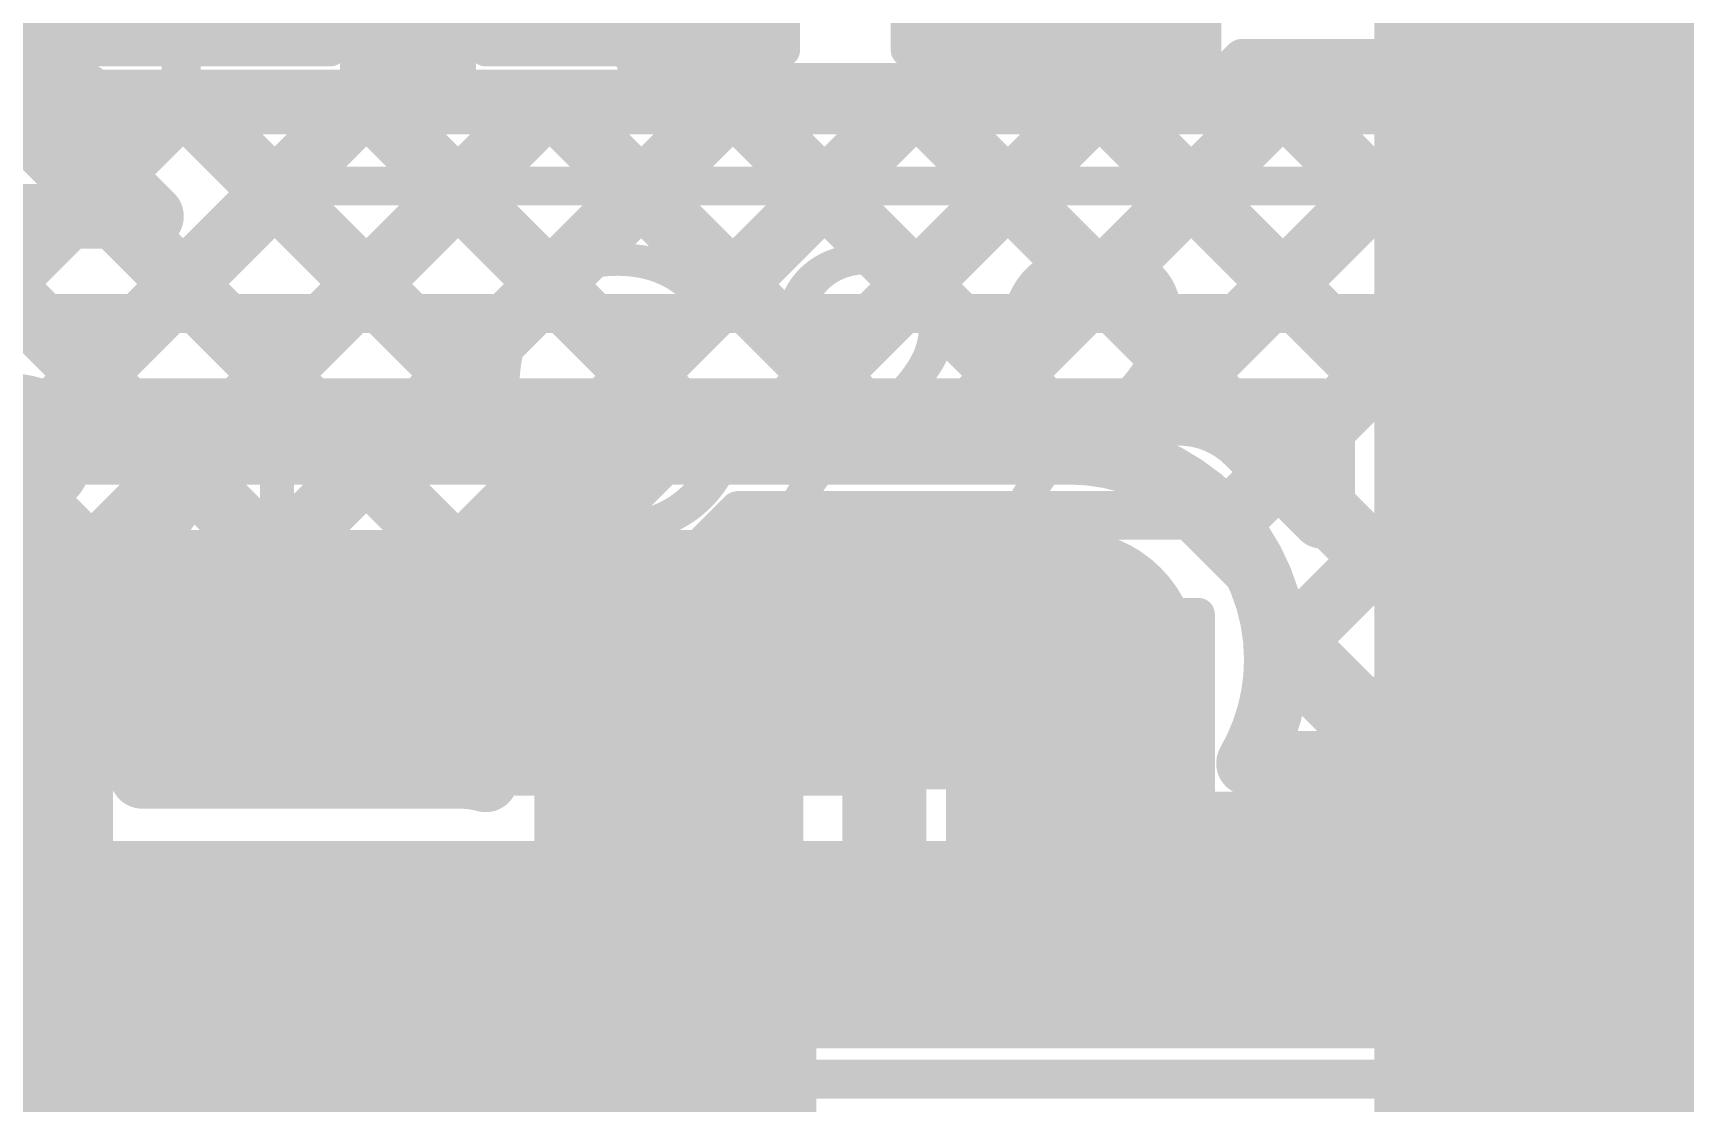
# Model space of a CAD drawing. Header units: millimetres. Extents: x -0.26 to 2.84, y -0.09 to 2.43.
# Drawn here: x 1.6022 to 1.8569, y 1.6427 to 1.8076 of the extents above; entities that cross this region are included whole.
import ezdxf

# ---------------------------------------------------------------- set-up
doc = ezdxf.new("R2010")
doc.units = ezdxf.units.MM
doc.header["$MEASUREMENT"] = 0
for name, color, linetype in [('BottomLayer', 5, 'Continuous'), ('BottomOverlay', 54, 'Continuous'), ('TopLayer', 1, 'Continuous'), ('TopOverlay', 2, 'Continuous'), ('TopPaste', 8, 'Continuous'), ('TopSolder', 216, 'Continuous'), ('ViaHoleLayer', 16, 'Continuous')]:
    doc.layers.add(name, color=color, linetype=linetype)
doc.styles.add('Arial', font='', dxfattribs={"height": 0.2})
doc.styles.get('Arial').set_extended_font_data('Arial')

# ---------------------------------------------------------------- blocks, each defined once
blk = doc.blocks.new('R__0603_27')
at = {"layer": 'TopLayer'}
for points in [[(-0.015, 0.0175), (-0.015, -0.0175), (-0.045, -0.0175), (-0.045, 0.0175)], [(0.045, 0.0175), (0.045, -0.0175), (0.015, -0.0175), (0.015, 0.0175)]]:
    blk.add_hatch(color=1, dxfattribs=at).paths.add_polyline_path(points)
at = {"layer": 'TopPaste'}
for points in [[(-0.015, 0.0175), (-0.015, -0.0175), (-0.045, -0.0175), (-0.045, 0.0175)], [(0.045, 0.0175), (0.045, -0.0175), (0.015, -0.0175), (0.015, 0.0175)]]:
    blk.add_hatch(color=8, dxfattribs=at).paths.add_polyline_path(points)
at = {"layer": 'TopSolder'}
for points in [[(-0.011, 0.0215), (-0.011, -0.0215), (-0.049, -0.0215), (-0.049, 0.0215)], [(0.049, 0.0215), (0.049, -0.0215), (0.011, -0.0215), (0.011, 0.0215)]]:
    blk.add_hatch(color=216, dxfattribs=at).paths.add_polyline_path(points)
at = {"layer": 'TopOverlay', "const_width": 0.005}
for points in [[(-0.048, 0.021), (0.048, 0.021)], [(-0.048, 0.021), (-0.048, -0.021)], [(0.048, 0.021), (0.048, -0.021)], [(-0.048, -0.021), (0.048, -0.021)]]:
    blk.add_lwpolyline(points, dxfattribs=at)
at = {"layer": 'TopOverlay', "const_width": 0.0025}
for points in [[(-0.04925, 0.021, 1), (-0.04675, 0.021, 1)], [(-0.04925, 0.021, 1), (-0.04675, 0.021, 1)], [(0.04675, 0.021, 1), (0.04925, 0.021, 1)], [(0.04675, 0.021, 1), (0.04925, 0.021, 1)], [(-0.04925, -0.021, 1), (-0.04675, -0.021, 1)], [(-0.04925, -0.021, 1), (-0.04675, -0.021, 1)], [(0.04675, -0.021, 1), (0.04925, -0.021, 1)], [(0.04675, -0.021, 1), (0.04925, -0.021, 1)]]:
    blk.add_lwpolyline(points, format="xyb", close=True, dxfattribs=at)
blk = doc.blocks.new('PCM1865DBTR_71')
at = {"layer": 'TopLayer'}
for points in [[(-0.14370075, 0.1240158), (-0.08464565, 0.1240158), (-0.08464565, 0.1122048), (-0.14370075, 0.1122048)], [(-0.14370075, 0.1043307), (-0.08464565, 0.1043307), (-0.08464565, 0.0925197), (-0.14370075, 0.0925197)], [(-0.14370075, 0.0846457), (-0.08464565, 0.0846457), (-0.08464565, 0.0728347), (-0.14370075, 0.0728347)], [(-0.14370075, 0.0649606), (-0.08464565, 0.0649606), (-0.08464565, 0.0531496), (-0.14370075, 0.0531496)], [(-0.14370075, 0.0452756), (-0.08464565, 0.0452756), (-0.08464565, 0.0334646), (-0.14370075, 0.0334646)], [(-0.14370075, 0.0255906), (-0.08464565, 0.0255906), (-0.08464565, 0.0137796), (-0.14370075, 0.0137796)], [(-0.14370075, 0.0059055), (-0.08464565, 0.0059055), (-0.08464565, -0.0059055), (-0.14370075, -0.0059055)], [(-0.14370075, -0.0137795), (-0.08464565, -0.0137795), (-0.08464565, -0.0255905), (-0.14370075, -0.0255905)], [(-0.14370075, -0.0334646), (-0.08464565, -0.0334646), (-0.08464565, -0.0452756), (-0.14370075, -0.0452756)]]:
    blk.add_hatch(color=1, dxfattribs=at).paths.add_polyline_path(points)
at = {"layer": 'TopPaste'}
for points in [[(-0.14370075, 0.1240158), (-0.08464565, 0.1240158), (-0.08464565, 0.1122048), (-0.14370075, 0.1122048)], [(-0.14370075, 0.1043307), (-0.08464565, 0.1043307), (-0.08464565, 0.0925197), (-0.14370075, 0.0925197)], [(-0.14370075, 0.0846457), (-0.08464565, 0.0846457), (-0.08464565, 0.0728347), (-0.14370075, 0.0728347)], [(-0.14370075, 0.0649606), (-0.08464565, 0.0649606), (-0.08464565, 0.0531496), (-0.14370075, 0.0531496)], [(-0.14370075, 0.0452756), (-0.08464565, 0.0452756), (-0.08464565, 0.0334646), (-0.14370075, 0.0334646)], [(-0.14370075, 0.0255906), (-0.08464565, 0.0255906), (-0.08464565, 0.0137796), (-0.14370075, 0.0137796)], [(-0.14370075, 0.0059055), (-0.08464565, 0.0059055), (-0.08464565, -0.0059055), (-0.14370075, -0.0059055)], [(-0.14370075, -0.0137795), (-0.08464565, -0.0137795), (-0.08464565, -0.0255905), (-0.14370075, -0.0255905)], [(-0.14370075, -0.0334646), (-0.08464565, -0.0334646), (-0.08464565, -0.0452756), (-0.14370075, -0.0452756)]]:
    blk.add_hatch(color=8, dxfattribs=at).paths.add_polyline_path(points)
at = {"layer": 'TopSolder'}
for points in [[(-0.14770075, 0.1280158), (-0.08064565, 0.1280158), (-0.08064565, 0.1082048), (-0.14770075, 0.1082048)], [(-0.14770075, 0.1083307), (-0.08064565, 0.1083307), (-0.08064565, 0.0885197), (-0.14770075, 0.0885197)], [(-0.14770075, 0.0886457), (-0.08064565, 0.0886457), (-0.08064565, 0.0688347), (-0.14770075, 0.0688347)], [(-0.14770075, 0.0689606), (-0.08064565, 0.0689606), (-0.08064565, 0.0491496), (-0.14770075, 0.0491496)], [(-0.14770075, 0.0492756), (-0.08064565, 0.0492756), (-0.08064565, 0.0294646), (-0.14770075, 0.0294646)], [(-0.14770075, 0.0295906), (-0.08064565, 0.0295906), (-0.08064565, 0.0097796), (-0.14770075, 0.0097796)], [(-0.14770075, 0.0099055), (-0.08064565, 0.0099055), (-0.08064565, -0.0099055), (-0.14770075, -0.0099055)], [(-0.14770075, -0.0097795), (-0.08064565, -0.0097795), (-0.08064565, -0.0295905), (-0.14770075, -0.0295905)], [(-0.14770075, -0.0294646), (-0.08064565, -0.0294646), (-0.08064565, -0.0492756), (-0.14770075, -0.0492756)]]:
    blk.add_hatch(color=216, dxfattribs=at).paths.add_polyline_path(points)
blk = doc.blocks.new('C__0603_120')
at = {"layer": 'TopLayer'}
for points in [[(-0.045, -0.0175), (-0.045, 0.0175), (-0.015, 0.0175), (-0.015, -0.0175)], [(0.015, -0.0175), (0.015, 0.0175), (0.045, 0.0175), (0.045, -0.0175)]]:
    blk.add_hatch(color=1, dxfattribs=at).paths.add_polyline_path(points)
at = {"layer": 'TopPaste'}
for points in [[(-0.045, -0.0175), (-0.045, 0.0175), (-0.015, 0.0175), (-0.015, -0.0175)], [(0.015, -0.0175), (0.015, 0.0175), (0.045, 0.0175), (0.045, -0.0175)]]:
    blk.add_hatch(color=8, dxfattribs=at).paths.add_polyline_path(points)
at = {"layer": 'TopSolder'}
for points in [[(-0.049, -0.0215), (-0.049, 0.0215), (-0.011, 0.0215), (-0.011, -0.0215)], [(0.011, -0.0215), (0.011, 0.0215), (0.049, 0.0215), (0.049, -0.0215)]]:
    blk.add_hatch(color=216, dxfattribs=at).paths.add_polyline_path(points)
at = {"layer": 'TopOverlay', "const_width": 0.005}
for points in [[(-0.016, 0.023), (-0.05, 0.023)], [(-0.05, -0.023), (-0.05, 0.023)], [(0.05, 0.023), (0.016, 0.023)], [(0.05, -0.023), (0.05, 0.023)], [(-0.016, -0.023), (-0.05, -0.023)], [(0.05, -0.023), (0.016, -0.023)]]:
    blk.add_lwpolyline(points, dxfattribs=at)
at = {"layer": 'TopOverlay', "const_width": 0.0025}
for points in [[(-0.05125, 0.023, 1), (-0.04875, 0.023, 1)], [(-0.05125, 0.023, 1), (-0.04875, 0.023, 1)], [(-0.01725, 0.023, 1), (-0.01475, 0.023, 1)], [(0.01475, 0.023, 1), (0.01725, 0.023, 1)], [(0.04875, 0.023, 1), (0.05125, 0.023, 1)], [(0.04875, 0.023, 1), (0.05125, 0.023, 1)], [(-0.05125, -0.023, 1), (-0.04875, -0.023, 1)], [(-0.05125, -0.023, 1), (-0.04875, -0.023, 1)], [(-0.01725, -0.023, 1), (-0.01475, -0.023, 1)], [(0.01475, -0.023, 1), (0.01725, -0.023, 1)], [(0.04875, -0.023, 1), (0.05125, -0.023, 1)], [(0.04875, -0.023, 1), (0.05125, -0.023, 1)]]:
    blk.add_lwpolyline(points, format="xyb", close=True, dxfattribs=at)
blk = doc.blocks.new('C__0603_128')
at = {"layer": 'TopLayer'}
for points in [[(-0.045, -0.0175), (-0.045, 0.0175), (-0.015, 0.0175), (-0.015, -0.0175)], [(0.015, -0.0175), (0.015, 0.0175), (0.045, 0.0175), (0.045, -0.0175)]]:
    blk.add_hatch(color=1, dxfattribs=at).paths.add_polyline_path(points)
at = {"layer": 'TopPaste'}
for points in [[(-0.045, -0.0175), (-0.045, 0.0175), (-0.015, 0.0175), (-0.015, -0.0175)], [(0.015, -0.0175), (0.015, 0.0175), (0.045, 0.0175), (0.045, -0.0175)]]:
    blk.add_hatch(color=8, dxfattribs=at).paths.add_polyline_path(points)
at = {"layer": 'TopSolder'}
for points in [[(-0.049, -0.0215), (-0.049, 0.0215), (-0.011, 0.0215), (-0.011, -0.0215)], [(0.011, -0.0215), (0.011, 0.0215), (0.049, 0.0215), (0.049, -0.0215)]]:
    blk.add_hatch(color=216, dxfattribs=at).paths.add_polyline_path(points)
at = {"layer": 'TopOverlay', "const_width": 0.005}
for points in [[(-0.05, 0.023), (-0.05, -0.023)], [(-0.05, 0.023), (-0.016, 0.023)], [(0.016, 0.023), (0.05, 0.023)], [(0.05, 0.023), (0.05, -0.023)], [(-0.05, -0.023), (-0.016, -0.023)], [(0.016, -0.023), (0.05, -0.023)]]:
    blk.add_lwpolyline(points, dxfattribs=at)
at = {"layer": 'TopOverlay', "const_width": 0.0025}
for points in [[(-0.05125, 0.023, 1), (-0.04875, 0.023, 1)], [(-0.05125, 0.023, 1), (-0.04875, 0.023, 1)], [(-0.01725, 0.023, 1), (-0.01475, 0.023, 1)], [(0.01475, 0.023, 1), (0.01725, 0.023, 1)], [(0.04875, 0.023, 1), (0.05125, 0.023, 1)], [(0.04875, 0.023, 1), (0.05125, 0.023, 1)], [(-0.05125, -0.023, 1), (-0.04875, -0.023, 1)], [(-0.05125, -0.023, 1), (-0.04875, -0.023, 1)], [(-0.01725, -0.023, 1), (-0.01475, -0.023, 1)], [(0.01475, -0.023, 1), (0.01725, -0.023, 1)], [(0.04875, -0.023, 1), (0.05125, -0.023, 1)], [(0.04875, -0.023, 1), (0.05125, -0.023, 1)]]:
    blk.add_lwpolyline(points, format="xyb", close=True, dxfattribs=at)
blk = doc.blocks.new('C__0603_129')
at = {"layer": 'TopLayer'}
for points in [[(-0.045, -0.0175), (-0.045, 0.0175), (-0.015, 0.0175), (-0.015, -0.0175)], [(0.015, -0.0175), (0.015, 0.0175), (0.045, 0.0175), (0.045, -0.0175)]]:
    blk.add_hatch(color=1, dxfattribs=at).paths.add_polyline_path(points)
at = {"layer": 'TopPaste'}
for points in [[(-0.045, -0.0175), (-0.045, 0.0175), (-0.015, 0.0175), (-0.015, -0.0175)], [(0.015, -0.0175), (0.015, 0.0175), (0.045, 0.0175), (0.045, -0.0175)]]:
    blk.add_hatch(color=8, dxfattribs=at).paths.add_polyline_path(points)
at = {"layer": 'TopSolder'}
for points in [[(-0.049, -0.0215), (-0.049, 0.0215), (-0.011, 0.0215), (-0.011, -0.0215)], [(0.011, -0.0215), (0.011, 0.0215), (0.049, 0.0215), (0.049, -0.0215)]]:
    blk.add_hatch(color=216, dxfattribs=at).paths.add_polyline_path(points)
at = {"layer": 'TopOverlay', "const_width": 0.005}
for points in [[(-0.05, 0.023), (-0.05, -0.023)], [(-0.05, 0.023), (-0.016, 0.023)], [(0.016, 0.023), (0.05, 0.023)], [(0.05, 0.023), (0.05, -0.023)], [(-0.05, -0.023), (-0.016, -0.023)], [(0.016, -0.023), (0.05, -0.023)]]:
    blk.add_lwpolyline(points, dxfattribs=at)
at = {"layer": 'TopOverlay', "const_width": 0.0025}
for points in [[(-0.05125, 0.023, 1), (-0.04875, 0.023, 1)], [(-0.05125, 0.023, 1), (-0.04875, 0.023, 1)], [(-0.01725, 0.023, 1), (-0.01475, 0.023, 1)], [(0.01475, 0.023, 1), (0.01725, 0.023, 1)], [(0.04875, 0.023, 1), (0.05125, 0.023, 1)], [(0.04875, 0.023, 1), (0.05125, 0.023, 1)], [(-0.05125, -0.023, 1), (-0.04875, -0.023, 1)], [(-0.05125, -0.023, 1), (-0.04875, -0.023, 1)], [(-0.01725, -0.023, 1), (-0.01475, -0.023, 1)], [(0.01475, -0.023, 1), (0.01725, -0.023, 1)], [(0.04875, -0.023, 1), (0.05125, -0.023, 1)], [(0.04875, -0.023, 1), (0.05125, -0.023, 1)]]:
    blk.add_lwpolyline(points, format="xyb", close=True, dxfattribs=at)
blk = doc.blocks.new('C__0603_130')
at = {"layer": 'TopLayer'}
for points in [[(-0.045, -0.0175), (-0.045, 0.0175), (-0.015, 0.0175), (-0.015, -0.0175)], [(0.015, -0.0175), (0.015, 0.0175), (0.045, 0.0175), (0.045, -0.0175)]]:
    blk.add_hatch(color=1, dxfattribs=at).paths.add_polyline_path(points)
at = {"layer": 'TopPaste'}
for points in [[(-0.045, -0.0175), (-0.045, 0.0175), (-0.015, 0.0175), (-0.015, -0.0175)], [(0.015, -0.0175), (0.015, 0.0175), (0.045, 0.0175), (0.045, -0.0175)]]:
    blk.add_hatch(color=8, dxfattribs=at).paths.add_polyline_path(points)
at = {"layer": 'TopSolder'}
for points in [[(-0.049, -0.0215), (-0.049, 0.0215), (-0.011, 0.0215), (-0.011, -0.0215)], [(0.011, -0.0215), (0.011, 0.0215), (0.049, 0.0215), (0.049, -0.0215)]]:
    blk.add_hatch(color=216, dxfattribs=at).paths.add_polyline_path(points)
at = {"layer": 'TopOverlay', "const_width": 0.005}
for points in [[(-0.05, 0.023), (-0.05, -0.023)], [(-0.05, 0.023), (-0.016, 0.023)], [(0.016, 0.023), (0.05, 0.023)], [(0.05, 0.023), (0.05, -0.023)], [(-0.05, -0.023), (-0.016, -0.023)], [(0.016, -0.023), (0.05, -0.023)]]:
    blk.add_lwpolyline(points, dxfattribs=at)
at = {"layer": 'TopOverlay', "const_width": 0.0025}
for points in [[(-0.05125, 0.023, 1), (-0.04875, 0.023, 1)], [(-0.05125, 0.023, 1), (-0.04875, 0.023, 1)], [(-0.01725, 0.023, 1), (-0.01475, 0.023, 1)], [(0.01475, 0.023, 1), (0.01725, 0.023, 1)], [(0.04875, 0.023, 1), (0.05125, 0.023, 1)], [(0.04875, 0.023, 1), (0.05125, 0.023, 1)], [(-0.05125, -0.023, 1), (-0.04875, -0.023, 1)], [(-0.05125, -0.023, 1), (-0.04875, -0.023, 1)], [(-0.01725, -0.023, 1), (-0.01475, -0.023, 1)], [(0.01475, -0.023, 1), (0.01725, -0.023, 1)], [(0.04875, -0.023, 1), (0.05125, -0.023, 1)], [(0.04875, -0.023, 1), (0.05125, -0.023, 1)]]:
    blk.add_lwpolyline(points, format="xyb", close=True, dxfattribs=at)
blk = doc.blocks.new('C__0603_132')
at = {"layer": 'TopLayer'}
for points in [[(-0.045, -0.0175), (-0.045, 0.0175), (-0.015, 0.0175), (-0.015, -0.0175)], [(0.015, -0.0175), (0.015, 0.0175), (0.045, 0.0175), (0.045, -0.0175)]]:
    blk.add_hatch(color=1, dxfattribs=at).paths.add_polyline_path(points)
at = {"layer": 'TopPaste'}
for points in [[(-0.045, -0.0175), (-0.045, 0.0175), (-0.015, 0.0175), (-0.015, -0.0175)], [(0.015, -0.0175), (0.015, 0.0175), (0.045, 0.0175), (0.045, -0.0175)]]:
    blk.add_hatch(color=8, dxfattribs=at).paths.add_polyline_path(points)
at = {"layer": 'TopSolder'}
for points in [[(-0.049, -0.0215), (-0.049, 0.0215), (-0.011, 0.0215), (-0.011, -0.0215)], [(0.011, -0.0215), (0.011, 0.0215), (0.049, 0.0215), (0.049, -0.0215)]]:
    blk.add_hatch(color=216, dxfattribs=at).paths.add_polyline_path(points)
at = {"layer": 'TopOverlay', "const_width": 0.005}
for points in [[(-0.05, 0.023), (-0.016, 0.023)], [(-0.05, -0.023), (-0.05, 0.023)], [(0.016, 0.023), (0.05, 0.023)], [(0.05, -0.023), (0.05, 0.023)], [(-0.05, -0.023), (-0.016, -0.023)], [(0.016, -0.023), (0.05, -0.023)]]:
    blk.add_lwpolyline(points, dxfattribs=at)
at = {"layer": 'TopOverlay', "const_width": 0.0025}
for points in [[(-0.05125, 0.023, 1), (-0.04875, 0.023, 1)], [(-0.05125, 0.023, 1), (-0.04875, 0.023, 1)], [(-0.01725, 0.023, 1), (-0.01475, 0.023, 1)], [(0.01475, 0.023, 1), (0.01725, 0.023, 1)], [(0.04875, 0.023, 1), (0.05125, 0.023, 1)], [(0.04875, 0.023, 1), (0.05125, 0.023, 1)], [(-0.05125, -0.023, 1), (-0.04875, -0.023, 1)], [(-0.05125, -0.023, 1), (-0.04875, -0.023, 1)], [(-0.01725, -0.023, 1), (-0.01475, -0.023, 1)], [(0.01475, -0.023, 1), (0.01725, -0.023, 1)], [(0.04875, -0.023, 1), (0.05125, -0.023, 1)], [(0.04875, -0.023, 1), (0.05125, -0.023, 1)]]:
    blk.add_lwpolyline(points, format="xyb", close=True, dxfattribs=at)

msp = doc.modelspace()

# ---------------------------------------------------------------- hatches: boundary and pattern name
at = {"layer": 'BottomLayer'}
h = msp.add_hatch(color=5, dxfattribs=at)
edge = h.paths.add_edge_path()
edge.add_arc((1.7619999, 1.711), 0.0088582, 0, 360)
for points in [[(1.3409999, 1.538), (1.7229999, 1.538), (1.7229999, 1.683), (1.3409999, 1.683)], [(1.6839999, 1.651), (1.9489999, 1.651), (1.9489999, 1.683), (1.6839999, 1.683)]]:
    msp.add_hatch(color=5, dxfattribs=at).paths.add_polyline_path(points)
at = {"layer": 'TopLayer'}
for points in [[(1.7469999, 1.703), (1.7769999, 1.703), (1.7769999, 1.721), (1.7469999, 1.721)], [(1.4919999, 1.6509291), (1.6069999, 1.6509291), (1.6069999, 1.6999291), (1.4919999, 1.6999291)]]:
    msp.add_hatch(color=1, dxfattribs=at).paths.add_polyline_path(points)
h = msp.add_hatch(color=1, dxfattribs=at)
edge = h.paths.add_edge_path()
edge.add_arc((1.7619999, 1.711), 0.0088582, 0, 360)
at = {"layer": 'ViaHoleLayer'}
h = msp.add_hatch(color=16, dxfattribs=at)
edge = h.paths.add_edge_path()
edge.add_arc((1.7619999, 1.711), 0.0059055, 0, 360)

# ---------------------------------------------------------------- linework, layer by layer
at = {"layer": 'BottomLayer'}
for points, const_width in [([(1.2338811, 1.797), (1.9187868, 1.797)], 0.01), ([(1.5689212, 1.797), (1.6229212, 1.743)], 0.01), ([(1.5710906, 1.743), (1.6250906, 1.797)], 0.01), ([(1.5972055, 1.797), (1.6512055, 1.743)], 0.01), ([(1.5993749, 1.743), (1.6533749, 1.797)], 0.01), ([(1.6254898, 1.797), (1.6794898, 1.743)], 0.01), ([(1.6276592, 1.743), (1.6816592, 1.797)], 0.01), ([(1.6537741, 1.797), (1.7077741, 1.743)], 0.01), ([(1.6559435, 1.743), (1.7099435, 1.797)], 0.01), ([(1.6820584, 1.797), (1.7360584, 1.743)], 0.01), ([(1.6842278, 1.743), (1.7382278, 1.797)], 0.01), ([(1.7103427, 1.797), (1.7644355, 1.7429072)], 0.01), ([(1.7125121, 1.743), (1.7665121, 1.797)], 0.01), ([(1.738627, 1.797), (1.840627, 1.695)], 0.01), ([(1.7407964, 1.743), (1.7947964, 1.797)], 0.01), ([(1.7669113, 1.797), (1.8619999, 1.7019114)], 0.01), ([(1.7684283, 1.7423476), (1.8230807, 1.797)], 0.01), ([(1.7684283, 1.7423476), (1.8230807, 1.797)], 0.01), ([(1.7862472, 1.7318822), (1.851365, 1.797)], 0.01), ([(1.793998, 1.7113487), (1.8796493, 1.797)], 0.01), ([(1.7951956, 1.797), (1.8724999, 1.7196957)], 0.01), ([(1.8234799, 1.797), (1.8724999, 1.74798)], 0.01), ([(1.8517642, 1.797), (1.8847642, 1.764)], 0.01), ([(1.8059336, 1.695), (1.8724999, 1.7615663)], 0.01), ([(1.3014315, 1.743), (1.7619999, 1.743)], 0.01), ([(1.8342179, 1.695), (1.8724999, 1.733282)], 0.01), ([(1.3014315, 1.711), (1.7619999, 1.711)], 0.04), ([(1.7939071, 1.7134356), (1.8123427, 1.695)], 0.01), ([(1.7897127, 1.695), (1.8619999, 1.695)], 0.01)]:
    msp.add_lwpolyline(points, dxfattribs=dict(at, const_width=const_width))
for points, const_width in [([(1.5947055, 1.797, 1), (1.5997055, 1.797, 1)], 0.005), ([(1.6225906, 1.797, 1), (1.6275906, 1.797, 1)], 0.005), ([(1.6229898, 1.797, 1), (1.6279898, 1.797, 1)], 0.005), ([(1.6508749, 1.797, 1), (1.6558749, 1.797, 1)], 0.005), ([(1.6512741, 1.797, 1), (1.6562741, 1.797, 1)], 0.005), ([(1.6791592, 1.797, 1), (1.6841592, 1.797, 1)], 0.005), ([(1.6795584, 1.797, 1), (1.6845584, 1.797, 1)], 0.005), ([(1.7074435, 1.797, 1), (1.7124435, 1.797, 1)], 0.005), ([(1.7078427, 1.797, 1), (1.7128427, 1.797, 1)], 0.005), ([(1.7357278, 1.797, 1), (1.7407278, 1.797, 1)], 0.005), ([(1.736127, 1.797, 1), (1.741127, 1.797, 1)], 0.005), ([(1.7640121, 1.797, 1), (1.7690121, 1.797, 1)], 0.005), ([(1.7644113, 1.797, 1), (1.7694113, 1.797, 1)], 0.005), ([(1.7922964, 1.797, 1), (1.7972964, 1.797, 1)], 0.005), ([(1.7926956, 1.797, 1), (1.7976956, 1.797, 1)], 0.005), ([(1.8205807, 1.797, 1), (1.8255807, 1.797, 1)], 0.005), ([(1.8205807, 1.797, 1), (1.8255807, 1.797, 1)], 0.005), ([(1.8209799, 1.797, 1), (1.8259799, 1.797, 1)], 0.005), ([(1.848865, 1.797, 1), (1.853865, 1.797, 1)], 0.005), ([(1.8492642, 1.797, 1), (1.8542642, 1.797, 1)], 0.005), ([(1.5968749, 1.743, 1), (1.6018749, 1.743, 1)], 0.005), ([(1.6204212, 1.743, 1), (1.6254212, 1.743, 1)], 0.005), ([(1.6251592, 1.743, 1), (1.6301592, 1.743, 1)], 0.005), ([(1.6487055, 1.743, 1), (1.6537055, 1.743, 1)], 0.005), ([(1.6534435, 1.743, 1), (1.6584435, 1.743, 1)], 0.005), ([(1.6769898, 1.743, 1), (1.6819898, 1.743, 1)], 0.005), ([(1.6817278, 1.743, 1), (1.6867278, 1.743, 1)], 0.005), ([(1.7052741, 1.743, 1), (1.7102741, 1.743, 1)], 0.005), ([(1.7100121, 1.743, 1), (1.7150121, 1.743, 1)], 0.005), ([(1.7335584, 1.743, 1), (1.7385584, 1.743, 1)], 0.005), ([(1.7382964, 1.743, 1), (1.7432964, 1.743, 1)], 0.005), ([(1.7594999, 1.743, 1), (1.7644999, 1.743, 1)], 0.005), ([(1.7594999, 1.743, 1), (1.7644999, 1.743, 1)], 0.005), ([(1.7619355, 1.7429072, 1), (1.7669355, 1.7429072, 1)], 0.005), ([(1.7659283, 1.7423476, 1), (1.7709283, 1.7423476, 1)], 0.005), ([(1.7659283, 1.7423476, 1), (1.7709283, 1.7423476, 1)], 0.005), ([(1.7837472, 1.7318822, 1), (1.7887472, 1.7318822, 1)], 0.005), ([(1.7519999, 1.711, 1), (1.7719999, 1.711, 1)], 0.02), ([(1.7914071, 1.7134356, 1), (1.7964071, 1.7134356, 1)], 0.005), ([(1.791498, 1.7113487, 1), (1.796498, 1.7113487, 1)], 0.005), ([(1.7914999, 1.711, 1), (1.7964999, 1.711, 1)], 0.005), ([(1.7914999, 1.711, 1), (1.7964999, 1.711, 1)], 0.005), ([(1.7872127, 1.695, 1), (1.7922127, 1.695, 1)], 0.005), ([(1.7872127, 1.695, 1), (1.7922127, 1.695, 1)], 0.005), ([(1.8034336, 1.695, 1), (1.8084336, 1.695, 1)], 0.005), ([(1.8098427, 1.695, 1), (1.8148427, 1.695, 1)], 0.005), ([(1.8317179, 1.695, 1), (1.8367179, 1.695, 1)], 0.005), ([(1.838127, 1.695, 1), (1.843127, 1.695, 1)], 0.005)]:
    msp.add_lwpolyline(points, format="xyb", close=True, dxfattribs=dict(at, const_width=const_width))
at = {"layer": 'BottomLayer', "const_width": 0.01}
for points in [[(1.7619999, 1.743, -0.4142135623730951), (1.7939999, 1.711)], [(1.7939999, 1.711, -0.1316524975873961), (1.7897127, 1.695)]]:
    msp.add_lwpolyline(points, format="xyb", dxfattribs=at)
at = {"layer": 'TopLayer'}
for points, const_width in [([(1.398, 1.9113526), (1.5974235, 1.7119291)], 0.01), ([(1.6544999, 1.7990534), (1.6544999, 1.852)], 0.01), ([(1.6654999, 1.7990534), (1.6654999, 1.852)], 0.01), ([(1.6249999, 1.796), (1.6249999, 1.825)], 0.006), ([(1.6949999, 1.8035148), (1.6949999, 1.825)], 0.006), ([(1.6554283, 1.7990534), (1.6654999, 1.809125)], 0.01), ([(1.6949999, 1.8035148), (1.6985147, 1.8)], 0.006), ([(1.7849999, 1.8), (1.7887384, 1.8037385)], 0.006), ([(1.7887384, 1.8037385), (1.8426574, 1.8037385)], 0.006), ([(1.6544999, 1.7990534), (1.6654999, 1.7990534)], 0.01), ([(1.5791747, 1.7793684), (1.5978063, 1.798)], 0.01), ([(1.5954999, 1.798), (1.6099999, 1.798)], 0.01), ([(1.5962055, 1.798), (1.6148371, 1.7793684)], 0.01), ([(1.6985147, 1.8), (1.7849999, 1.8)], 0.006), ([(1.6249999, 1.796), (1.6369465, 1.7840534)], 0.006), ([(1.607459, 1.7793684), (1.6139484, 1.7858578)], 0.01), ([(1.6143993, 1.7853874), (1.6204183, 1.7793684)], 0.01), ([(1.6369465, 1.7840534), (1.8426574, 1.7840534)], 0.006), ([(1.5758447, 1.7793684), (1.6204183, 1.7793684)], 0.01), ([(1.5696315, 1.7643684), (1.8426574, 1.7643684)], 0.006), ([(1.568304, 1.7119291), (1.6057433, 1.7493684)], 0.01), ([(1.5696315, 1.7493684), (1.8011298, 1.7493684)], 0.01), ([(1.5882685, 1.7493684), (1.6446369, 1.693)], 0.01), ([(1.5965883, 1.7119291), (1.6340276, 1.7493684)], 0.01), ([(1.6165528, 1.7493684), (1.6719999, 1.6939213)], 0.01), ([(1.6189999, 1.7060564), (1.6623119, 1.7493684)], 0.01), ([(1.6342278, 1.693), (1.6905962, 1.7493684)], 0.01), ([(1.6448371, 1.7493684), (1.6719999, 1.7222056)], 0.01), ([(1.6731214, 1.7493684), (1.6893807, 1.7331091)], 0.01), ([(1.7014057, 1.7493684), (1.7036807, 1.7470934)], 0.01), ([(1.7110007, 1.7490008), (1.7789993, 1.7490008)], 0.01), ([(1.7862586, 1.7493684), (1.8011298, 1.7344972)], 0.01), ([(1.7942891, 1.7399241), (1.8011298, 1.7467648)], 0.01), ([(1.8011298, 1.7429038), (1.8011298, 1.7464629)], 0.01), ([(1.6913993, 1.7356126), (1.7003881, 1.7446014)], 0.01), ([(1.7896119, 1.7446014), (1.8011298, 1.7330835)], 0.01), ([(1.8011298, 1.7330835), (1.8011298, 1.7429038)], 0.01), ([(1.8011298, 1.7330835), (1.8011298, 1.7429038)], 0.01), ([(1.7019999, 1.725), (1.7110007, 1.7340008)], 0.006), ([(1.7110007, 1.7340008), (1.7789993, 1.7340008)], 0.006), ([(1.7789993, 1.7340008), (1.8076446, 1.7053555)], 0.006), ([(1.6719999, 1.6924568), (1.6719999, 1.7275)], 0.01), ([(1.6719999, 1.7275), (1.6872097, 1.7275)], 0.01), ([(1.8426574, 1.7249983), (1.9329982, 1.7249983)], 0.01), ([(1.7019999, 1.695), (1.7019999, 1.725)], 0.006), ([(1.7319999, 1.6809432), (1.7319999, 1.7190008)], 0.01), ([(1.7319999, 1.7187742), (1.7349999, 1.7157742)], 0.01), ([(1.7349999, 1.691), (1.7349999, 1.7190008)], 0.01), ([(1.7349999, 1.691), (1.7349999, 1.7190008)], 0.01), ([(1.4830331, 1.7119291), (1.6189999, 1.7119291)], 0.01), ([(1.6189999, 1.693), (1.6189999, 1.7119291)], 0.01), ([(1.7319999, 1.7059192), (1.7349999, 1.7089192)], 0.01), ([(1.7319999, 1.7059192), (1.7349999, 1.7089192)], 0.01), ([(1.8426574, 1.7053133), (1.909946, 1.7053133)], 0.01), ([(1.6625121, 1.693), (1.6719999, 1.7024878)], 0.01), ([(1.8076446, 1.7053555), (1.8426152, 1.7053555)], 0.006), ([(1.8426152, 1.7053555), (1.8426574, 1.7053133)], 0.006), ([(1.6769999, 1.695), (1.7019999, 1.695)], 0.01), ([(1.7019999, 1.695), (1.7269999, 1.695)], 0.01), ([(1.7619999, 1.695), (1.7713717, 1.6856282)], 0.01), ([(1.6189999, 1.693), (1.6679999, 1.693)], 0.01), ([(1.7319999, 1.6904899), (1.7349999, 1.6874899)], 0.01), ([(1.7349999, 1.6809432), (1.7349999, 1.691)], 0.01), ([(1.7713717, 1.6856282), (1.8426574, 1.6856282)], 0.01), ([(1.8426574, 1.6856282), (1.8933718, 1.6856282)], 0.01), ([(1.5918306, 1.6706282), (1.5992024, 1.678)], 0.006), ([(1.5992024, 1.678), (1.6679999, 1.678)], 0.006), ([(1.6679999, 1.678), (1.6800567, 1.6659432)], 0.006), ([(1.6800567, 1.6659432), (1.8426574, 1.6659432)], 0.006), ([(1.6189999, 1.663), (1.6255, 1.663)], 0.01), ([(1.6189999, 1.646), (1.6189999, 1.663)], 0.01), ([(1.6189999, 1.6620684), (1.6255, 1.6555683)], 0.01), ([(1.6255, 1.62), (1.6255, 1.663)], 0.01), ([(1.6189999, 1.6494878), (1.6255, 1.6559879)], 0.01), ([(1.6215, 1.6005186), (1.6215, 1.646)], 0.01), ([(1.6539999, 1.647), (1.6547418, 1.6462581)], 0.006), ([(1.6547418, 1.6462581), (1.8426574, 1.6462581)], 0.006)]:
    msp.add_lwpolyline(points, dxfattribs=dict(at, const_width=const_width))
for points, const_width in [([(1.6629999, 1.809125, 1), (1.6679999, 1.809125, 1)], 0.005), ([(1.6934999, 1.8035148, 1), (1.6964999, 1.8035148, 1)], 0.003), ([(1.6934999, 1.8035148, 1), (1.6964999, 1.8035148, 1)], 0.003), ([(1.7872384, 1.8037385, 1), (1.7902384, 1.8037385, 1)], 0.003), ([(1.7872384, 1.8037385, 1), (1.7902384, 1.8037385, 1)], 0.003), ([(1.8411574, 1.8037385, 1), (1.8441574, 1.8037385, 1)], 0.003), ([(1.6519999, 1.7990534, 1), (1.6569999, 1.7990534, 1)], 0.005), ([(1.6519999, 1.7990534, 1), (1.6569999, 1.7990534, 1)], 0.005), ([(1.6529283, 1.7990534, 1), (1.6579283, 1.7990534, 1)], 0.005), ([(1.6629999, 1.7990534, 1), (1.6679999, 1.7990534, 1)], 0.005), ([(1.6629999, 1.7990534, 1), (1.6679999, 1.7990534, 1)], 0.005), ([(1.5953063, 1.798, 1), (1.6003063, 1.798, 1)], 0.005), ([(1.6074999, 1.798, 1), (1.6124999, 1.798, 1)], 0.005), ([(1.6074999, 1.796, 1), (1.6124999, 1.796, 1)], 0.005), ([(1.6074999, 1.796, 1), (1.6124999, 1.796, 1)], 0.005), ([(1.6970147, 1.8, 1), (1.7000147, 1.8, 1)], 0.003), ([(1.6970147, 1.8, 1), (1.7000147, 1.8, 1)], 0.003), ([(1.7834999, 1.8, 1), (1.7864999, 1.8, 1)], 0.003), ([(1.7834999, 1.8, 1), (1.7864999, 1.8, 1)], 0.003), ([(1.6234999, 1.796, 1), (1.6264999, 1.796, 1)], 0.003), ([(1.6234999, 1.796, 1), (1.6264999, 1.796, 1)], 0.003), ([(1.6114484, 1.7858578, 1), (1.6164484, 1.7858578, 1)], 0.005), ([(1.6118873, 1.7853994, 1), (1.6168873, 1.7853994, 1)], 0.005), ([(1.6118933, 1.7853934, 1), (1.6168933, 1.7853934, 1)], 0.005), ([(1.6118993, 1.7853874, 1), (1.6168993, 1.7853874, 1)], 0.005), ([(1.6354465, 1.7840534, 1), (1.6384465, 1.7840534, 1)], 0.003), ([(1.6354465, 1.7840534, 1), (1.6384465, 1.7840534, 1)], 0.003), ([(1.8411574, 1.7840534, 1), (1.8441574, 1.7840534, 1)], 0.003), ([(1.604959, 1.7793684, 1), (1.609959, 1.7793684, 1)], 0.005), ([(1.6123371, 1.7793684, 1), (1.6173371, 1.7793684, 1)], 0.005), ([(1.6179183, 1.7793684, 1), (1.6229183, 1.7793684, 1)], 0.005), ([(1.6179183, 1.7793684, 1), (1.6229183, 1.7793684, 1)], 0.005), ([(1.8411574, 1.7643684, 1), (1.8441574, 1.7643684, 1)], 0.003), ([(1.6032433, 1.7493684, 1), (1.6082433, 1.7493684, 1)], 0.005), ([(1.6140528, 1.7493684, 1), (1.6190528, 1.7493684, 1)], 0.005), ([(1.6315276, 1.7493684, 1), (1.6365276, 1.7493684, 1)], 0.005), ([(1.6423371, 1.7493684, 1), (1.6473371, 1.7493684, 1)], 0.005), ([(1.6598119, 1.7493684, 1), (1.6648119, 1.7493684, 1)], 0.005), ([(1.6706214, 1.7493684, 1), (1.6756214, 1.7493684, 1)], 0.005), ([(1.6880962, 1.7493684, 1), (1.6930962, 1.7493684, 1)], 0.005), ([(1.6989057, 1.7493684, 1), (1.7039057, 1.7493684, 1)], 0.005), ([(1.7085007, 1.7490008, 1), (1.7135007, 1.7490008, 1)], 0.005), ([(1.7085007, 1.7490008, 1), (1.7135007, 1.7490008, 1)], 0.005), ([(1.7085007, 1.7490008, 1), (1.7135007, 1.7490008, 1)], 0.005), ([(1.7764993, 1.7490008, 1), (1.7814993, 1.7490008, 1)], 0.005), ([(1.7764993, 1.7490008, 1), (1.7814993, 1.7490008, 1)], 0.005), ([(1.7764993, 1.7490008, 1), (1.7814993, 1.7490008, 1)], 0.005), ([(1.7837586, 1.7493684, 1), (1.7887586, 1.7493684, 1)], 0.005), ([(1.7986298, 1.7493684, 1), (1.8036298, 1.7493684, 1)], 0.005), ([(1.7011807, 1.7470934, 1), (1.7061807, 1.7470934, 1)], 0.005), ([(1.7986298, 1.7467648, 1), (1.8036298, 1.7467648, 1)], 0.005), ([(1.7986298, 1.7464629, 1), (1.8036298, 1.7464629, 1)], 0.005), ([(1.6978881, 1.7446014, 1), (1.7028881, 1.7446014, 1)], 0.005), ([(1.6978941, 1.7446074, 1), (1.7028941, 1.7446074, 1)], 0.005), ([(1.6979001, 1.7446134, 1), (1.7029001, 1.7446134, 1)], 0.005), ([(1.7870999, 1.7446134, 1), (1.7920999, 1.7446134, 1)], 0.005), ([(1.7871059, 1.7446074, 1), (1.7921059, 1.7446074, 1)], 0.005), ([(1.7871119, 1.7446014, 1), (1.7921119, 1.7446014, 1)], 0.005), ([(1.7986298, 1.7429038, 1), (1.8036298, 1.7429038, 1)], 0.005), ([(1.7986298, 1.7429038, 1), (1.8036298, 1.7429038, 1)], 0.005), ([(1.7986298, 1.7429038, 1), (1.8036298, 1.7429038, 1)], 0.005), ([(1.7917891, 1.7399241, 1), (1.7967891, 1.7399241, 1)], 0.005), ([(1.6888873, 1.7356006, 1), (1.6938873, 1.7356006, 1)], 0.005), ([(1.6888933, 1.7356066, 1), (1.6938933, 1.7356066, 1)], 0.005), ([(1.6888993, 1.7356126, 1), (1.6938993, 1.7356126, 1)], 0.005), ([(1.6868807, 1.7331091, 1), (1.6918807, 1.7331091, 1)], 0.005), ([(1.7986298, 1.7344972, 1), (1.8036298, 1.7344972, 1)], 0.005), ([(1.7986298, 1.7330835, 1), (1.8036298, 1.7330835, 1)], 0.005), ([(1.7986298, 1.7330835, 1), (1.8036298, 1.7330835, 1)], 0.005), ([(1.7986298, 1.7330835, 1), (1.8036298, 1.7330835, 1)], 0.005), ([(1.7095007, 1.7340008, 1), (1.7125007, 1.7340008, 1)], 0.003), ([(1.7095007, 1.7340008, 1), (1.7125007, 1.7340008, 1)], 0.003), ([(1.7774993, 1.7340008, 1), (1.7804993, 1.7340008, 1)], 0.003), ([(1.7774993, 1.7340008, 1), (1.7804993, 1.7340008, 1)], 0.003), ([(1.6694999, 1.7275, 1), (1.6744999, 1.7275, 1)], 0.005), ([(1.6694999, 1.7275, 1), (1.6744999, 1.7275, 1)], 0.005), ([(1.6847097, 1.7275, 1), (1.6897097, 1.7275, 1)], 0.005), ([(1.6847097, 1.7275, 1), (1.6897097, 1.7275, 1)], 0.005), ([(1.6847097, 1.7275, 1), (1.6897097, 1.7275, 1)], 0.005), ([(1.8401574, 1.7249983, 1), (1.8451574, 1.7249983, 1)], 0.005), ([(1.6694999, 1.7222056, 1), (1.6744999, 1.7222056, 1)], 0.005), ([(1.7004999, 1.725, 1), (1.7034999, 1.725, 1)], 0.003), ([(1.7004999, 1.725, 1), (1.7034999, 1.725, 1)], 0.003), ([(1.7294999, 1.7190008, 1), (1.7344999, 1.7190008, 1)], 0.005), ([(1.7294999, 1.7187742, 1), (1.7344999, 1.7187742, 1)], 0.005), ([(1.7324999, 1.7190008, 1), (1.7374999, 1.7190008, 1)], 0.005), ([(1.7324999, 1.7190008, 1), (1.7374999, 1.7190008, 1)], 0.005), ([(1.7324999, 1.7157742, 1), (1.7374999, 1.7157742, 1)], 0.005), ([(1.5949235, 1.7119291, 1), (1.5999235, 1.7119291, 1)], 0.005), ([(1.6164999, 1.7119291, 1), (1.6214999, 1.7119291, 1)], 0.005), ([(1.6164999, 1.7119291, 1), (1.6214999, 1.7119291, 1)], 0.005), ([(1.7324999, 1.7089192, 1), (1.7374999, 1.7089192, 1)], 0.005), ([(1.7324999, 1.7089192, 1), (1.7374999, 1.7089192, 1)], 0.005), ([(1.6164999, 1.7060564, 1), (1.6214999, 1.7060564, 1)], 0.005), ([(1.7294999, 1.7059192, 1), (1.7344999, 1.7059192, 1)], 0.005), ([(1.7294999, 1.7059192, 1), (1.7344999, 1.7059192, 1)], 0.005), ([(1.8401574, 1.7053133, 1), (1.8451574, 1.7053133, 1)], 0.005), ([(1.6694999, 1.7024878, 1), (1.6744999, 1.7024878, 1)], 0.005), ([(1.8061446, 1.7053555, 1), (1.8091446, 1.7053555, 1)], 0.003), ([(1.8061446, 1.7053555, 1), (1.8091446, 1.7053555, 1)], 0.003), ([(1.8411152, 1.7053555, 1), (1.8441152, 1.7053555, 1)], 0.003), ([(1.8411152, 1.7053555, 1), (1.8441152, 1.7053555, 1)], 0.003), ([(1.8411574, 1.7053133, 1), (1.8441574, 1.7053133, 1)], 0.003), ([(1.6744999, 1.695, 1), (1.6794999, 1.695, 1)], 0.005), ([(1.6994999, 1.695, 1), (1.7044999, 1.695, 1)], 0.005), ([(1.6994999, 1.695, 1), (1.7044999, 1.695, 1)], 0.005), ([(1.7244999, 1.695, 1), (1.7294999, 1.695, 1)], 0.005), ([(1.7594999, 1.695, 1), (1.7644999, 1.695, 1)], 0.005), ([(1.6164999, 1.693, 1), (1.6214999, 1.693, 1)], 0.005), ([(1.6164999, 1.693, 1), (1.6214999, 1.693, 1)], 0.005), ([(1.6317278, 1.693, 1), (1.6367278, 1.693, 1)], 0.005), ([(1.6421369, 1.693, 1), (1.6471369, 1.693, 1)], 0.005), ([(1.6600121, 1.693, 1), (1.6650121, 1.693, 1)], 0.005), ([(1.6654999, 1.693, 1), (1.6704999, 1.693, 1)], 0.005), ([(1.6654999, 1.693, 1), (1.6704999, 1.693, 1)], 0.005), ([(1.6654999, 1.693, 1), (1.6704999, 1.693, 1)], 0.005), ([(1.6694999, 1.6939213, 1), (1.6744999, 1.6939213, 1)], 0.005), ([(1.6694999, 1.6924568, 1), (1.6744999, 1.6924568, 1)], 0.005), ([(1.6694999, 1.6924568, 1), (1.6744999, 1.6924568, 1)], 0.005), ([(1.6694999, 1.6924568, 1), (1.6744999, 1.6924568, 1)], 0.005), ([(1.7004999, 1.695, 1), (1.7034999, 1.695, 1)], 0.003), ([(1.7294999, 1.6904899, 1), (1.7344999, 1.6904899, 1)], 0.005), ([(1.7324999, 1.691, 1), (1.7374999, 1.691, 1)], 0.005), ([(1.7324999, 1.691, 1), (1.7374999, 1.691, 1)], 0.005), ([(1.7324999, 1.691, 1), (1.7374999, 1.691, 1)], 0.005), ([(1.7324999, 1.6874899, 1), (1.7374999, 1.6874899, 1)], 0.005), ([(1.7688717, 1.6856282, 1), (1.7738717, 1.6856282, 1)], 0.005), ([(1.7688717, 1.6856282, 1), (1.7738717, 1.6856282, 1)], 0.005), ([(1.8401574, 1.6856282, 1), (1.8451574, 1.6856282, 1)], 0.005), ([(1.8401574, 1.6856282, 1), (1.8451574, 1.6856282, 1)], 0.005), ([(1.7294999, 1.6809432, 1), (1.7344999, 1.6809432, 1)], 0.005), ([(1.7324999, 1.6809432, 1), (1.7374999, 1.6809432, 1)], 0.005), ([(1.5977024, 1.678, 1), (1.6007024, 1.678, 1)], 0.003), ([(1.5977024, 1.678, 1), (1.6007024, 1.678, 1)], 0.003), ([(1.6664999, 1.678, 1), (1.6694999, 1.678, 1)], 0.003), ([(1.6664999, 1.678, 1), (1.6694999, 1.678, 1)], 0.003), ([(1.6785567, 1.6659432, 1), (1.6815567, 1.6659432, 1)], 0.003), ([(1.6785567, 1.6659432, 1), (1.6815567, 1.6659432, 1)], 0.003), ([(1.8411574, 1.6659432, 1), (1.8441574, 1.6659432, 1)], 0.003), ([(1.6164999, 1.663, 1), (1.6214999, 1.663, 1)], 0.005), ([(1.6164999, 1.663, 1), (1.6214999, 1.663, 1)], 0.005), ([(1.6164999, 1.6620684, 1), (1.6214999, 1.6620684, 1)], 0.005), ([(1.623, 1.663, 1), (1.628, 1.663, 1)], 0.005), ([(1.623, 1.663, 1), (1.628, 1.663, 1)], 0.005), ([(1.623, 1.6559879, 1), (1.628, 1.6559879, 1)], 0.005), ([(1.623, 1.6555683, 1), (1.628, 1.6555683, 1)], 0.005), ([(1.6164999, 1.6494878, 1), (1.6214999, 1.6494878, 1)], 0.005), ([(1.6164999, 1.646, 1), (1.6214999, 1.646, 1)], 0.005), ([(1.619, 1.646, 1), (1.624, 1.646, 1)], 0.005), ([(1.6524999, 1.647, 1), (1.6554999, 1.647, 1)], 0.003), ([(1.6532418, 1.6462581, 1), (1.6562418, 1.6462581, 1)], 0.003), ([(1.6532418, 1.6462581, 1), (1.6562418, 1.6462581, 1)], 0.003), ([(1.8411574, 1.6462581, 1), (1.8441574, 1.6462581, 1)], 0.003)]:
    msp.add_lwpolyline(points, format="xyb", close=True, dxfattribs=dict(at, const_width=const_width))
at = {"layer": 'TopLayer', "const_width": 0.01}
for points in [[(1.6143933, 1.7853934, -0.198912367379658), (1.6099999, 1.796)], [(1.6143873, 1.7853994, -0.1987644589970236), (1.6099999, 1.796)], [(1.7003941, 1.7446074, -0.198912367379658), (1.7110007, 1.7490008)], [(1.7004001, 1.7446134, -0.1987644589970236), (1.7110007, 1.7490008)], [(1.7789993, 1.7490008, -0.198912367379658), (1.7896059, 1.7446074)], [(1.7789993, 1.7490008, -0.1987644589970236), (1.7895999, 1.7446134)], [(1.6872097, 1.7275, -0.155728388427457), (1.6913933, 1.7356066)], [(1.6872097, 1.7275, -0.1555826581230192), (1.6913873, 1.7356006)], [(1.6679999, 1.693, -0.06758582499957562), (1.6719999, 1.6924568)], [(1.6679999, 1.693, -0.06758582499957562), (1.6719999, 1.6924568)]]:
    msp.add_lwpolyline(points, format="xyb", dxfattribs=at)

# ---------------------------------------------------------------- block references
for name, p, rotation in [('C__0603_128', (1.6249999, 1.855), 90), ('C__0603_129', (1.6949999, 1.855), 90), ('C__0603_130', (1.7599999, 1.855), 90), ('C__0603_120', (1.589, 1.646), 270), ('R__0603_27', (1.655, 1.617), 90)]:
    msp.add_blockref(name, p, dxfattribs=dict(rotation=rotation))
for name, p in [('PCM1865DBTR_71', (1.9568306, 1.6856282)), ('C__0603_132', (1.7319999, 1.695))]:
    msp.add_blockref(name, p)

# ---------------------------------------------------------------- texts
at = {"layer": 'BottomOverlay', "style": 'Arial', "text_generation_flag": 2}
msp.add_text('C36', height=0.045, dxfattribs=at).set_placement((1.8689806, 1.6545073))
at = {"layer": 'TopOverlay', "style": 'Arial'}
for s, p in [('C22', (1.6680194, 1.7295073)), ('C34', (1.5350194, 1.7095073))]:
    msp.add_text(s, height=0.045, dxfattribs=at).set_placement(p)

doc.saveas('drawing.dxf')
